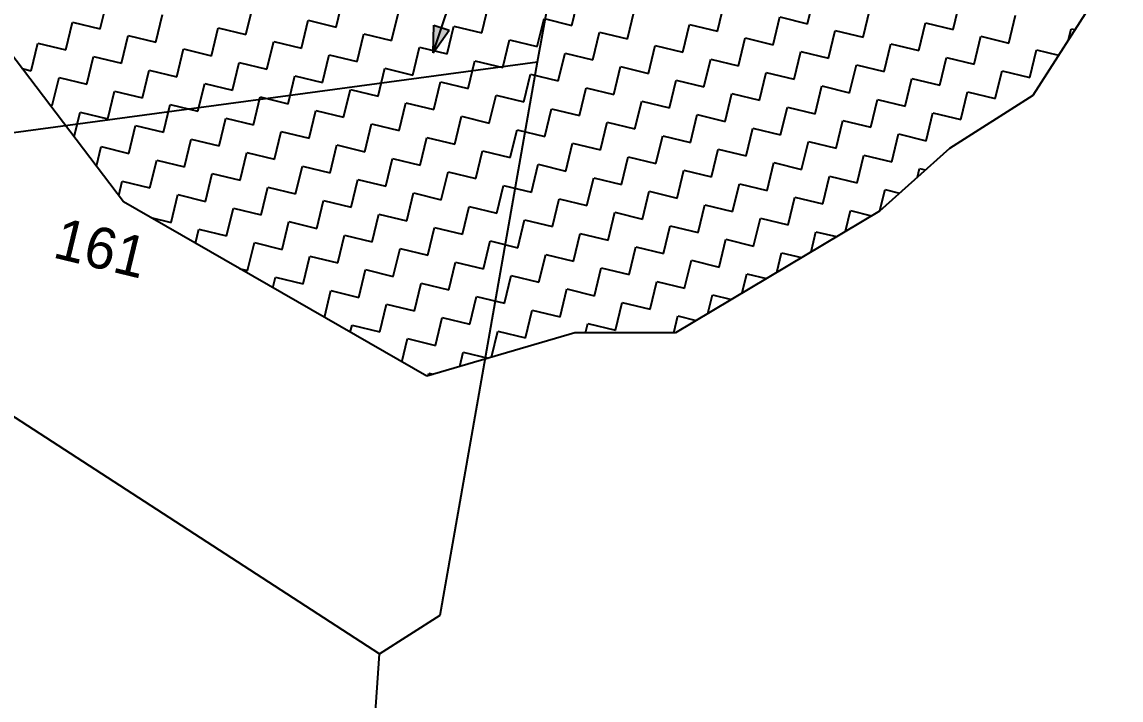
# Model space of a CAD drawing. Header units: metres. Extents: x 280481 to 282563, y 2046849 to 2049468.
# Drawn here: x 281328.6 to 281425.4, y 2047958.6 to 2048018.3 of the extents above; entities that cross this region are included whole.
import ezdxf
from ezdxf.enums import TextEntityAlignment as Align

# ---------------------------------------------------------------- set-up
doc = ezdxf.new("R2010")
doc.units = ezdxf.units.M
for name, color, linetype in [('POLY_HATCH', 12, 'Continuous'), ('POLY_PARCEL', 6, 'Continuous'), ('TEXT_PARCEL', 7, 'Continuous')]:
    doc.layers.add(name, color=color, linetype=linetype)
doc.styles.add('TEXT_MAP', font='')
doc.styles.get('TEXT_MAP').set_extended_font_data('Kruti Dev 050')

msp = doc.modelspace()

# ---------------------------------------------------------------- hatches: boundary and pattern name
h = msp.add_hatch(color=256)
h.paths.add_polyline_path([(281365.557, 2048017.804), (281364.879, 2048018.03), (281364.819, 2048015.587)])
h.paths.add_polyline_path([(281364.819, 2048015.587), (281366.235, 2048017.578), (281365.557, 2048017.804)])

# ---------------------------------------------------------------- linework, layer by layer
for points in [[(281364.819, 2048015.587), (281369.267, 2048028.943)], [(281364.819, 2048015.587), (281364.879, 2048018.03)], [(281364.879, 2048018.03), (281366.235, 2048017.578)], [(281364.819, 2048015.587), (281366.235, 2048017.578)]]:
    msp.add_lwpolyline(points)
at = {"layer": 'POLY_HATCH'}
for p, q in [((281425.38, 2048023.935), (281417.603, 2048011.834)), ((281337.555, 2048002.458), (281325.514, 2048018.286)), ((281417.603, 2048011.834), (281410.279, 2048007.154)), ((281410.279, 2048007.154), (281404.102, 2048001.658)), ((281364.246, 2047987.113), (281337.555, 2048002.458)), ((281404.102, 2048001.658), (281386.166, 2047990.944)), ((281377.285, 2047990.945), (281364.246, 2047987.113)), ((281386.166, 2047990.944), (281377.285, 2047990.945))]:
    msp.add_line(p, q, dxfattribs=at)
at = {"layer": 'POLY_HATCH', "linetype": 'Continuous'}
for p, q in [((281335.506, 2048017.701), (281336.099, 2048020.148)), ((281356.263, 2048017.85), (281356.856, 2048020.297)), ((281377.021, 2048017.999), (281377.614, 2048020.446)), ((281389.846, 2048017.481), (281390.439, 2048019.927)), ((281397.778, 2048018.148), (281398.371, 2048020.595)), ((281410.603, 2048017.63), (281411.196, 2048020.076)), ((281340.399, 2048016.515), (281340.992, 2048018.962)), ((281348.331, 2048017.183), (281348.924, 2048019.629)), ((281361.156, 2048016.664), (281361.749, 2048019.111)), ((281369.088, 2048017.332), (281369.681, 2048019.778)), ((281381.914, 2048016.813), (281382.507, 2048019.26)), ((281402.671, 2048016.963), (281403.264, 2048019.409)), ((281415.496, 2048016.444), (281416.089, 2048018.891)), ((281332.467, 2048015.848), (281333.059, 2048018.294)), ((281333.059, 2048018.294), (281335.506, 2048017.701)), ((281353.224, 2048015.997), (281353.817, 2048018.443)), ((281353.817, 2048018.443), (281356.263, 2048017.85)), ((281366.049, 2048015.478), (281366.642, 2048017.925)), ((281366.642, 2048017.925), (281369.088, 2048017.332)), ((281373.981, 2048016.146), (281374.574, 2048018.592)), ((281374.574, 2048018.592), (281377.021, 2048017.999)), ((281386.806, 2048015.628), (281387.399, 2048018.074)), ((281387.399, 2048018.074), (281389.846, 2048017.481)), ((281394.739, 2048016.295), (281395.332, 2048018.741)), ((281395.332, 2048018.741), (281397.778, 2048018.148)), ((281407.564, 2048015.777), (281408.157, 2048018.223)), ((281408.157, 2048018.223), (281410.603, 2048017.63)), ((281337.359, 2048014.662), (281337.952, 2048017.108)), ((281337.952, 2048017.108), (281340.399, 2048016.515)), ((281345.292, 2048015.329), (281345.885, 2048017.776)), ((281345.885, 2048017.776), (281348.331, 2048017.183)), ((281358.117, 2048014.811), (281358.71, 2048017.257)), ((281358.71, 2048017.257), (281361.156, 2048016.664)), ((281378.874, 2048014.96), (281379.467, 2048017.406)), ((281379.467, 2048017.406), (281381.914, 2048016.813)), ((281399.632, 2048015.109), (281400.225, 2048017.556)), ((281400.225, 2048017.556), (281402.671, 2048016.963)), ((281412.457, 2048014.591), (281413.05, 2048017.037)), ((281413.05, 2048017.037), (281415.496, 2048016.444)), ((281420.744, 2048016.722), (281420.982, 2048017.705)), ((281420.982, 2048017.705), (281421.322, 2048017.622)), ((281329.427, 2048013.994), (281330.02, 2048016.441)), ((281330.02, 2048016.441), (281332.467, 2048015.848)), ((281350.184, 2048014.143), (281350.777, 2048016.59)), ((281350.777, 2048016.59), (281353.224, 2048015.997)), ((281363.01, 2048013.625), (281363.603, 2048016.071)), ((281363.603, 2048016.071), (281366.049, 2048015.478)), ((281370.942, 2048014.293), (281371.535, 2048016.739)), ((281371.535, 2048016.739), (281373.981, 2048016.146)), ((281383.767, 2048013.774), (281384.36, 2048016.22)), ((281384.36, 2048016.22), (281386.806, 2048015.628)), ((281391.699, 2048014.442), (281392.292, 2048016.888)), ((281392.292, 2048016.888), (281394.739, 2048016.295)), ((281404.524, 2048013.923), (281405.117, 2048016.37)), ((281405.117, 2048016.37), (281407.564, 2048015.777)), ((281334.32, 2048012.808), (281334.913, 2048015.255)), ((281334.913, 2048015.255), (281337.359, 2048014.662)), ((281342.252, 2048013.476), (281342.845, 2048015.922)), ((281342.845, 2048015.922), (281345.292, 2048015.329)), ((281355.077, 2048012.957), (281355.67, 2048015.404)), ((281355.67, 2048015.404), (281358.117, 2048014.811)), ((281375.835, 2048013.107), (281376.428, 2048015.553)), ((281376.428, 2048015.553), (281378.874, 2048014.96)), ((281388.66, 2048012.588), (281389.253, 2048015.035)), ((281389.253, 2048015.035), (281391.699, 2048014.442)), ((281396.592, 2048013.256), (281397.185, 2048015.702)), ((281397.185, 2048015.702), (281399.632, 2048015.109)), ((281409.417, 2048012.737), (281410.01, 2048015.184)), ((281410.01, 2048015.184), (281412.457, 2048014.591)), ((281417.35, 2048013.405), (281417.942, 2048015.851)), ((281417.942, 2048015.851), (281419.882, 2048015.381)), ((281328.632, 2048014.187), (281329.427, 2048013.994)), ((281339.213, 2048011.622), (281339.806, 2048014.069)), ((281339.806, 2048014.069), (281342.252, 2048013.476)), ((281347.145, 2048012.29), (281347.738, 2048014.736)), ((281347.738, 2048014.736), (281350.184, 2048014.143)), ((281359.97, 2048011.772), (281360.563, 2048014.218)), ((281360.563, 2048014.218), (281363.01, 2048013.625)), ((281367.902, 2048012.439), (281368.495, 2048014.885)), ((281368.495, 2048014.885), (281370.942, 2048014.293)), ((281380.728, 2048011.921), (281381.321, 2048014.367)), ((281381.321, 2048014.367), (281383.767, 2048013.774)), ((281401.485, 2048012.07), (281402.078, 2048014.516)), ((281402.078, 2048014.516), (281404.524, 2048013.923)), ((281331.281, 2048010.955), (281331.874, 2048013.401)), ((281331.874, 2048013.401), (281334.32, 2048012.808)), ((281352.038, 2048011.104), (281352.631, 2048013.55)), ((281352.631, 2048013.55), (281355.077, 2048012.957)), ((281372.795, 2048011.253), (281373.388, 2048013.7)), ((281373.388, 2048013.7), (281375.835, 2048013.107)), ((281385.62, 2048010.735), (281386.213, 2048013.181)), ((281386.213, 2048013.181), (281388.66, 2048012.588)), ((281393.553, 2048011.402), (281394.146, 2048013.849)), ((281394.146, 2048013.849), (281396.592, 2048013.256)), ((281406.378, 2048010.884), (281406.971, 2048013.33)), ((281406.971, 2048013.33), (281409.417, 2048012.737)), ((281414.31, 2048011.551), (281414.903, 2048013.998)), ((281414.903, 2048013.998), (281417.35, 2048013.405)), ((281336.173, 2048009.769), (281336.766, 2048012.215)), ((281336.766, 2048012.215), (281339.213, 2048011.622)), ((281344.106, 2048010.437), (281344.699, 2048012.883)), ((281344.699, 2048012.883), (281347.145, 2048012.29)), ((281356.931, 2048009.918), (281357.524, 2048012.365)), ((281357.524, 2048012.365), (281359.97, 2048011.772)), ((281364.863, 2048010.586), (281365.456, 2048013.032)), ((281365.456, 2048013.032), (281367.902, 2048012.439)), ((281377.688, 2048010.067), (281378.281, 2048012.514)), ((281378.281, 2048012.514), (281380.728, 2048011.921)), ((281398.446, 2048010.216), (281399.039, 2048012.663)), ((281399.039, 2048012.663), (281401.485, 2048012.07)), ((281411.271, 2048009.698), (281411.864, 2048012.144)), ((281411.864, 2048012.144), (281414.31, 2048011.551)), ((281348.999, 2048009.251), (281349.592, 2048011.697)), ((281349.592, 2048011.697), (281352.038, 2048011.104)), ((281361.824, 2048008.732), (281362.417, 2048011.179)), ((281362.417, 2048011.179), (281364.863, 2048010.586)), ((281369.756, 2048009.4), (281370.349, 2048011.846)), ((281370.349, 2048011.846), (281372.795, 2048011.253)), ((281382.581, 2048008.881), (281383.174, 2048011.328)), ((281383.174, 2048011.328), (281385.62, 2048010.735)), ((281390.513, 2048009.549), (281391.106, 2048011.995)), ((281391.106, 2048011.995), (281393.553, 2048011.402)), ((281403.338, 2048009.03), (281403.931, 2048011.477)), ((281403.931, 2048011.477), (281406.378, 2048010.884)), ((281331.048, 2048011.011), (281331.281, 2048010.955)), ((281333.199, 2048008.184), (281333.727, 2048010.362)), ((281333.727, 2048010.362), (281336.173, 2048009.769)), ((281341.066, 2048008.583), (281341.659, 2048011.03)), ((281341.659, 2048011.03), (281344.106, 2048010.437)), ((281353.891, 2048008.065), (281354.484, 2048010.511)), ((281354.484, 2048010.511), (281356.931, 2048009.918)), ((281374.649, 2048008.214), (281375.242, 2048010.66)), ((281375.242, 2048010.66), (281377.688, 2048010.067)), ((281395.406, 2048008.363), (281395.999, 2048010.809)), ((281395.999, 2048010.809), (281398.446, 2048010.216)), ((281408.231, 2048007.844), (281408.824, 2048010.291)), ((281408.824, 2048010.291), (281411.271, 2048009.698)), ((281345.959, 2048007.397), (281346.552, 2048009.844)), ((281346.552, 2048009.844), (281348.999, 2048009.251)), ((281358.784, 2048006.879), (281359.377, 2048009.325)), ((281359.377, 2048009.325), (281361.824, 2048008.732)), ((281366.717, 2048007.546), (281367.309, 2048009.993)), ((281367.309, 2048009.993), (281369.756, 2048009.4)), ((281379.542, 2048007.028), (281380.135, 2048009.474)), ((281380.135, 2048009.474), (281382.581, 2048008.881)), ((281387.474, 2048007.695), (281388.067, 2048010.142)), ((281388.067, 2048010.142), (281390.513, 2048009.549)), ((281400.299, 2048007.177), (281400.892, 2048009.623)), ((281400.892, 2048009.623), (281403.338, 2048009.03)), ((281338.027, 2048006.73), (281338.62, 2048009.176)), ((281338.62, 2048009.176), (281341.066, 2048008.583)), ((281350.852, 2048006.211), (281351.445, 2048008.658)), ((281351.445, 2048008.658), (281353.891, 2048008.065)), ((281371.609, 2048006.36), (281372.202, 2048008.807)), ((281372.202, 2048008.807), (281374.649, 2048008.214)), ((281384.435, 2048005.842), (281385.027, 2048008.288)), ((281385.027, 2048008.288), (281387.474, 2048007.695)), ((281392.367, 2048006.509), (281392.96, 2048008.956)), ((281392.96, 2048008.956), (281395.406, 2048008.363)), ((281405.192, 2048005.991), (281405.785, 2048008.437)), ((281405.785, 2048008.437), (281408.231, 2048007.844)), ((281335.163, 2048005.602), (281335.58, 2048007.323)), ((281335.58, 2048007.323), (281338.027, 2048006.73)), ((281342.92, 2048005.544), (281343.513, 2048007.99)), ((281343.513, 2048007.99), (281345.959, 2048007.397)), ((281355.745, 2048005.025), (281356.338, 2048007.472)), ((281356.338, 2048007.472), (281358.784, 2048006.879)), ((281363.677, 2048005.693), (281364.27, 2048008.139)), ((281364.27, 2048008.139), (281366.717, 2048007.546)), ((281376.502, 2048005.174), (281377.095, 2048007.621)), ((281377.095, 2048007.621), (281379.542, 2048007.028)), ((281397.26, 2048005.323), (281397.853, 2048007.77)), ((281397.853, 2048007.77), (281400.299, 2048007.177)), ((281347.813, 2048004.358), (281348.406, 2048006.804)), ((281348.406, 2048006.804), (281350.852, 2048006.211)), ((281368.57, 2048004.507), (281369.163, 2048006.953)), ((281369.163, 2048006.953), (281371.609, 2048006.36)), ((281381.395, 2048003.988), (281381.988, 2048006.435)), ((281381.988, 2048006.435), (281384.435, 2048005.842)), ((281389.327, 2048004.656), (281389.92, 2048007.102)), ((281389.92, 2048007.102), (281392.367, 2048006.509)), ((281402.152, 2048004.137), (281402.745, 2048006.584)), ((281402.745, 2048006.584), (281405.192, 2048005.991)), ((281339.88, 2048003.69), (281340.473, 2048006.137)), ((281340.473, 2048006.137), (281342.92, 2048005.544)), ((281352.705, 2048003.172), (281353.298, 2048005.618)), ((281353.298, 2048005.618), (281355.745, 2048005.025)), ((281360.638, 2048003.839), (281361.231, 2048006.286)), ((281361.231, 2048006.286), (281363.677, 2048005.693)), ((281373.463, 2048003.321), (281374.056, 2048005.767)), ((281374.056, 2048005.767), (281376.502, 2048005.174)), ((281394.22, 2048003.47), (281394.813, 2048005.916)), ((281394.813, 2048005.916), (281397.26, 2048005.323)), ((281407.455, 2048004.642), (281407.638, 2048005.398)), ((281407.638, 2048005.398), (281408.162, 2048005.271)), ((281344.773, 2048002.504), (281345.366, 2048004.951)), ((281345.366, 2048004.951), (281347.813, 2048004.358)), ((281357.598, 2048001.986), (281358.191, 2048004.432)), ((281358.191, 2048004.432), (281360.638, 2048003.839)), ((281365.531, 2048002.653), (281366.124, 2048005.1)), ((281366.124, 2048005.1), (281368.57, 2048004.507)), ((281378.356, 2048002.135), (281378.949, 2048004.581)), ((281378.949, 2048004.581), (281381.395, 2048003.988)), ((281386.288, 2048002.802), (281386.881, 2048005.249)), ((281386.881, 2048005.249), (281389.327, 2048004.656)), ((281399.113, 2048002.284), (281399.706, 2048004.73)), ((281399.706, 2048004.73), (281402.152, 2048004.137)), ((281337.128, 2048003.02), (281337.434, 2048004.283)), ((281337.434, 2048004.283), (281339.88, 2048003.69)), ((281349.666, 2048001.318), (281350.259, 2048003.765)), ((281350.259, 2048003.765), (281352.705, 2048003.172)), ((281370.423, 2048001.467), (281371.016, 2048003.914)), ((281371.016, 2048003.914), (281373.463, 2048003.321)), ((281383.249, 2048000.949), (281383.842, 2048003.395)), ((281383.842, 2048003.395), (281386.288, 2048002.802)), ((281391.181, 2048001.616), (281391.774, 2048004.063)), ((281391.774, 2048004.063), (281394.22, 2048003.47)), ((281404.153, 2048001.703), (281404.599, 2048003.544)), ((281404.599, 2048003.544), (281405.874, 2048003.235)), ((281341.734, 2048000.651), (281342.327, 2048003.097)), ((281342.327, 2048003.097), (281344.773, 2048002.504)), ((281354.559, 2048000.132), (281355.152, 2048002.579)), ((281355.152, 2048002.579), (281357.598, 2048001.986)), ((281362.491, 2048000.8), (281363.084, 2048003.246)), ((281363.084, 2048003.246), (281365.531, 2048002.653)), ((281375.316, 2048000.281), (281375.909, 2048002.728)), ((281375.909, 2048002.728), (281378.356, 2048002.135)), ((281396.074, 2048000.43), (281396.667, 2048002.877)), ((281396.667, 2048002.877), (281399.113, 2048002.284)), ((281346.627, 2047999.465), (281347.22, 2048001.911)), ((281347.22, 2048001.911), (281349.666, 2048001.318)), ((281367.384, 2047999.614), (281367.977, 2048002.06)), ((281367.977, 2048002.06), (281370.423, 2048001.467)), ((281380.209, 2047999.095), (281380.802, 2048001.542)), ((281380.802, 2048001.542), (281383.249, 2048000.949)), ((281388.141, 2047999.763), (281388.734, 2048002.209)), ((281388.734, 2048002.209), (281391.181, 2048001.616)), ((281401.12, 2047999.877), (281401.56, 2048001.691)), ((281401.56, 2048001.691), (281403.407, 2048001.243)), ((281339.943, 2048001.085), (281341.734, 2048000.651)), ((281351.52, 2047998.279), (281352.112, 2048000.725)), ((281352.112, 2048000.725), (281354.559, 2048000.132)), ((281359.452, 2047998.946), (281360.045, 2048001.393)), ((281360.045, 2048001.393), (281362.491, 2048000.8)), ((281372.277, 2047998.428), (281372.87, 2048000.874)), ((281372.87, 2048000.874), (281375.316, 2048000.281)), ((281393.034, 2047998.577), (281393.627, 2048001.023)), ((281393.627, 2048001.023), (281396.074, 2048000.43)), ((281343.88, 2047998.821), (281344.18, 2048000.058)), ((281344.18, 2048000.058), (281346.627, 2047999.465)), ((281356.412, 2047997.093), (281357.005, 2047999.539)), ((281357.005, 2047999.539), (281359.452, 2047998.946)), ((281364.345, 2047997.76), (281364.938, 2048000.207)), ((281364.938, 2048000.207), (281367.384, 2047999.614)), ((281377.17, 2047997.242), (281377.763, 2047999.688)), ((281377.763, 2047999.688), (281380.209, 2047999.095)), ((281385.102, 2047997.91), (281385.695, 2048000.356)), ((281385.695, 2048000.356), (281388.141, 2047999.763)), ((281398.091, 2047998.068), (281398.52, 2047999.838)), ((281398.52, 2047999.838), (281400.323, 2047999.401)), ((281348.48, 2047996.425), (281349.073, 2047998.872)), ((281349.073, 2047998.872), (281351.52, 2047998.279)), ((281369.237, 2047996.575), (281369.83, 2047999.021)), ((281369.83, 2047999.021), (281372.277, 2047998.428)), ((281389.995, 2047996.724), (281390.588, 2047999.17)), ((281390.588, 2047999.17), (281393.034, 2047998.577)), ((281353.373, 2047995.24), (281353.966, 2047997.686)), ((281353.966, 2047997.686), (281356.412, 2047997.093)), ((281361.305, 2047995.907), (281361.898, 2047998.353)), ((281361.898, 2047998.353), (281364.345, 2047997.76)), ((281374.13, 2047995.389), (281374.723, 2047997.835)), ((281374.723, 2047997.835), (281377.17, 2047997.242)), ((281382.063, 2047996.056), (281382.656, 2047998.503)), ((281382.656, 2047998.503), (281385.102, 2047997.91)), ((281395.062, 2047996.259), (281395.481, 2047997.984)), ((281395.481, 2047997.984), (281397.238, 2047997.558)), ((281366.198, 2047994.721), (281366.791, 2047997.167)), ((281366.791, 2047997.167), (281369.237, 2047996.575)), ((281379.023, 2047994.203), (281379.616, 2047996.649)), ((281379.616, 2047996.649), (281382.063, 2047996.056)), ((281386.955, 2047994.87), (281387.548, 2047997.317)), ((281387.548, 2047997.317), (281389.995, 2047996.724)), ((281347.732, 2047996.607), (281348.48, 2047996.425)), ((281350.701, 2047994.9), (281350.927, 2047995.832)), ((281350.927, 2047995.832), (281353.373, 2047995.24)), ((281358.266, 2047994.054), (281358.859, 2047996.5)), ((281358.859, 2047996.5), (281361.305, 2047995.907)), ((281371.091, 2047993.535), (281371.684, 2047995.982)), ((281371.684, 2047995.982), (281374.13, 2047995.389)), ((281392.034, 2047994.449), (281392.441, 2047996.131)), ((281392.441, 2047996.131), (281394.153, 2047995.716)), ((281363.159, 2047992.868), (281363.752, 2047995.314)), ((281363.752, 2047995.314), (281366.198, 2047994.721)), ((281375.984, 2047992.349), (281376.577, 2047994.796)), ((281376.577, 2047994.796), (281379.023, 2047994.203)), ((281383.916, 2047993.017), (281384.509, 2047995.463)), ((281384.509, 2047995.463), (281386.955, 2047994.87)), ((281355.247, 2047992.286), (281355.819, 2047994.647)), ((281355.819, 2047994.647), (281358.266, 2047994.054)), ((281368.052, 2047991.682), (281368.645, 2047994.128)), ((281368.645, 2047994.128), (281371.091, 2047993.535)), ((281389.005, 2047992.64), (281389.402, 2047994.277)), ((281389.402, 2047994.277), (281391.069, 2047993.873)), ((281360.119, 2047991.014), (281360.712, 2047993.461)), ((281360.712, 2047993.461), (281363.159, 2047992.868)), ((281372.944, 2047990.496), (281373.537, 2047992.942)), ((281373.537, 2047992.942), (281375.984, 2047992.349)), ((281380.877, 2047991.163), (281381.47, 2047993.61)), ((281381.47, 2047993.61), (281383.916, 2047993.017)), ((281365.012, 2047989.828), (281365.605, 2047992.275)), ((281365.605, 2047992.275), (281368.052, 2047991.682)), ((281386.004, 2047990.944), (281386.362, 2047992.424)), ((281386.362, 2047992.424), (281387.984, 2047992.031)), ((281357.521, 2047990.979), (281357.673, 2047991.607)), ((281357.673, 2047991.607), (281360.119, 2047991.014)), ((281369.94, 2047988.786), (281370.498, 2047991.089)), ((281370.498, 2047991.089), (281372.944, 2047990.496)), ((281378.234, 2047990.945), (281378.43, 2047991.756)), ((281378.43, 2047991.756), (281380.877, 2047991.163)), ((281362.067, 2047988.365), (281362.566, 2047990.421)), ((281362.566, 2047990.421), (281365.012, 2047989.828)), ((281367.151, 2047987.966), (281367.459, 2047989.235)), ((281367.459, 2047989.235), (281369.656, 2047988.703)), ((281364.362, 2047987.147), (281364.419, 2047987.382)), ((281364.419, 2047987.382), (281364.826, 2047987.283))]:
    msp.add_line(p, q, dxfattribs=at)
at = {"layer": 'POLY_PARCEL'}
for p, q in [((281374.013, 2048014.798), (281383.734, 2048069.046)), ((281295.013, 2048004.138), (281374.013, 2048014.798)), ((281365.419, 2047966.089), (281374.013, 2048014.798)), ((281323.365, 2047986.487), (281360.094, 2047962.672)), ((281360.094, 2047962.672), (281365.419, 2047966.089)), ((281359.134, 2047948.996), (281360.094, 2047962.672))]:
    msp.add_line(p, q, dxfattribs=at)

# ---------------------------------------------------------------- texts
at = {"layer": 'TEXT_PARCEL', "style": 'TEXT_MAP'}
msp.add_text('161', height=3.6249, rotation=346.3752, dxfattribs=at).set_placement((281335.139, 2047996.645), align=Align.CENTER)

doc.saveas('drawing.dxf')
